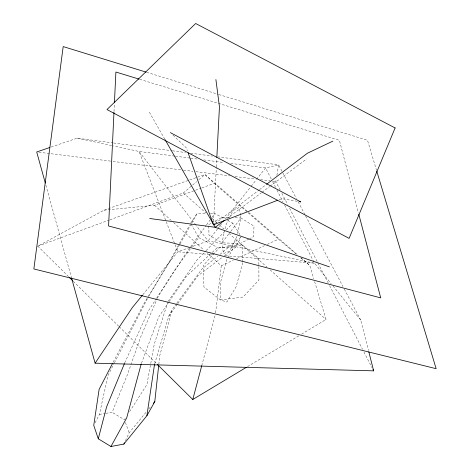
<?xml version="1.0" encoding="UTF-8"?>
<svg xmlns="http://www.w3.org/2000/svg" width="470" height="470" viewBox="0 0 470 470"><rect width="100%" height="100%" fill="white"/><g stroke="black" fill="none" stroke-linecap="round" stroke-linejoin="round"><path stroke-width="0.35" stroke-dasharray="2.35 1.76" d="M114.01 111.619L114.363 104.287M213.533 221.869L216.317 167.625M216.353 166.891L216.77 158.825M158.807 364.426L159.753 355.667L172.161 309.495L176.479 303.632M215.571 312.861L221.27 265.808L207.153 253.013M280.185 190.045L275.814 181.59L276.278 178.806M276.865 175.328L278.61 164.888L218.268 156.88M95.087 422.783L99.446 414.393L107.836 375.818L114.051 363.457M237.573 233.549L240.975 218.004L240.617 215.889M236.956 236.375L229.595 251.186L223.426 253.63L221.946 242.843L224.419 231.61M225.036 228.802L225.806 225.289L228.261 220.213M201.753 365.701L215.213 315.012M242.702 262.642L236.157 286.671L226.851 302.051L220.483 299.942L203.962 287.082L203.216 265.544L219.143 247.925L242.379 245.005L258.841 258.494L258.929 280.044L243.061 297.028L220.483 299.942L220.501 282.482L226.669 259.751L227.386 258.506M154.701 363.839L168.795 316.122L172.161 309.495M167.902 302.016L154.342 343.852L146.904 384.589L129.15 412.331M141.482 363.198L158.831 316.78L168.748 302.222M105.791 413.347L112.136 412.302L127.599 374.19L140.671 336.908L157.103 298.92M124.72 362.881L148.567 310.652L156.122 298.926M157.391 298.256L158.255 296.259L185.521 253.97L190.244 247.42M125.425 440.778L129.179 432.829L146.869 411.285M229.489 217.669L232.862 210.689L239.183 207.434L240.499 215.184M114.375 362.805L147.533 298.409M113.158 362.206L144.49 302.686L169.923 260.738L179.035 244.2M179.387 243.56L189.557 225.112M179.669 244.57L174.305 254.111L148.549 296.458M180.022 243.936L191.466 223.579M191.825 222.939L197.183 213.398L205.966 213.451M224.401 255.698L235.364 247.385L240.969 237.556M227.744 257.883L235.629 244.189L242.379 245.005L242.69 261.937M125.202 418.494L124.409 419.728L112.136 412.302M156.522 298.309L174.805 269.909L191.302 247.567M190.608 223.209L197.183 213.398M169.159 301.611L186.52 276.137L211.694 252.883M168.131 301.317L196.942 260.028L205.537 251.203M190.679 246.826L206.154 225.4M206.583 224.807L210.02 220.048M211.741 217.669L214.749 213.503L225.077 219.02M168.795 316.122L177.343 304.272M177.772 303.679L197.864 275.837L222.093 257.448M191.737 246.979L198.681 237.567L190.961 223.832M176.908 303.05L201.965 269.04L217.704 256.203M208.792 225.994L208.974 235.129L221.946 242.843L230.353 231.869M230.793 231.287L240.975 218.004L254.035 226.164L253.465 236.733L249.658 238.672M217.598 228.855L208.093 240.922L191.596 246.844M218.051 228.279L221.675 223.679M225.295 219.085L250.639 186.901M251.092 186.326L256.068 180.004M256.52 179.428L265.574 167.937L278.61 164.888L282.376 172.002M142.862 294.678L177.848 251.785L188.846 247.837M148.732 409.018L151.064 406.18M206.042 250.68L225.747 230.429M226.252 229.912L232.826 223.162L240.211 235.141M212.229 252.39L217.587 247.437L235.364 247.385M109.886 219.819L183.359 192.976L196.636 181.626M198.851 179.734L204.932 174.529L248.189 212.035M219.954 254.364L241.316 236.939M215.131 223.473L258.929 190.127M259.511 189.686L265.932 184.792M226.934 218.538L261.479 192.694M262.066 192.254L269.674 186.561M270.262 186.12L306.558 158.96M247.473 366.653L299.014 335.692M301.529 334.182L326.045 319.459L314.612 281.554M208.762 224.584L211.277 223.209M211.911 222.868L221.981 217.357L229.29 217.604M68.573 276.624L37.782 246.163L103.958 210.213L204.932 174.529L214.185 183.371L247.449 212.223M249.024 238.995L240.152 243.513L221.946 242.843M221.27 265.808L233.243 260.227M236.575 258.682L264.522 245.663M267.183 244.424L278.493 239.16L296.353 254.158M279.039 199.732L281.777 198.687L297.263 201.325M103.958 210.213L154.507 205.284L201.148 188.153M201.836 187.906L214.185 183.371M37.782 246.163L109.199 220.072M51.13 147.051L77.221 138.162L112.841 142.886M99.446 414.393L105.086 413.459M210.354 213.474L214.749 213.503M235.129 217.804L240.975 218.004M213.656 254.769L177.848 251.785L174.946 244.277M225.347 255.745L314.489 263.182L331.15 283.692M38.887 152.239L112.295 161.333M113.017 161.422L182.789 170.064M183.517 170.152L192.964 171.327M195.873 171.685L230.03 175.915M235.118 176.55L254.74 178.976M260.55 179.699L269.997 180.868M272.906 181.232L275.814 181.59M174.687 156.099L139.055 151.458L113.47 145.953M175.41 156.193L189.956 158.09M190.679 158.184L197.952 159.13M203.768 159.888L224.131 162.538M230.67 163.39L265.574 167.937L271.272 179.029M113.57 142.986L171.738 150.706M172.461 150.8L185.55 152.538M190.638 153.214L212.452 156.105M314.489 263.182L208.093 240.922L196.437 225.817M77.221 138.162L112.759 145.8M139.713 79.307L339.405 140.319L358.387 212.71M146.628 72.28L218.145 94.3M218.85 94.517L367.493 140.295L376.576 170.516M198.681 237.567L217.587 247.437M227.656 220.401L232.826 223.162M300.818 257.907L309.748 265.409L313.766 278.745M248.748 212.516L296.993 254.346M300.87 257.713L309.748 265.409M248.001 212.704L278.493 239.16M183.359 192.976L205.86 212.922M211.894 218.274L216.834 222.651M219.578 225.083L223.973 228.972M228.908 233.349L266.778 266.919M270.068 269.839L326.045 319.459M154.507 205.284L171.333 220.542M173.501 222.51L203.898 250.064M172.96 135.096L186.42 147.974L187.389 150.741M73.273 281.272L118.675 326.186M119.198 326.703L156.774 363.874M333.001 285.971L360.76 320.158L368.462 350.432M195.99 225.236L139.055 151.458L165.975 221.07M149.36 112.195L165.005 139.537M282.717 172.649L296.411 198.528M298.121 201.765L305.312 215.348M305.653 216L342.965 286.518M344.334 289.103L360.76 320.158M281.865 193.293L287.581 204.35M289.596 208.257L328.266 283.052M329.611 285.648L362.558 349.386M363.903 351.989L371.97 367.599M272.612 181.637L275.626 187.507M276.965 190.115L282.999 201.859M284.673 205.12L313.819 261.878M166.239 221.752L174.681 243.595M125.414 422.489L129.179 432.829M45.89 185.168L71.275 277"/><path stroke-width="0.7" d="M113.975 112.354L108.582 225.988L380.718 297.886L358.763 214.132M114.427 102.824L115.89 72.033L139.014 79.095M216.846 157.362L219.443 106.778L215.895 79.553M112.489 363.498L99.117 389.377L93.747 425.368L98.283 438.792L110.938 446.5L123.857 444.091L146.893 415.715L154.789 401.644L158.731 365.155M146.893 415.715L154.495 364.538M98.283 438.792L106.561 406.997L124.438 363.563M157.291 364.391L192.782 399.494L201.753 365.701M141.223 363.88L126.7 417.889L110.938 446.5M123.857 444.091L124.485 442.769M368.821 351.842L373.65 370.853L95.105 363.187L132.276 307.656L142.404 295.242M153.39 403.348L154.789 401.644M188.118 152.815L213.38 224.807L214.549 223.914M266.519 184.352L307.392 153.232L332.836 141.129M224.595 220.295L215.225 227.304L149.654 218.497M192.782 399.494L246.215 367.405M213.38 224.807L277.67 200.255M49.755 147.521L36.707 151.969L45.302 183.047M299.372 201.683L300.782 201.924L170.375 132.622M145.929 72.063L63.192 46.583L33.858 268.958L436.142 368.691L376.787 171.215M329.429 266.872L215.225 227.304L165.005 139.537M69.619 277.658L72.75 280.755M372.98 369.549L373.65 370.853M71.475 277.705L95.105 363.187M395.117 127.958L349.104 238.378L106.99 109.551L195.655 23.5L395.117 127.958"/></g></svg>
